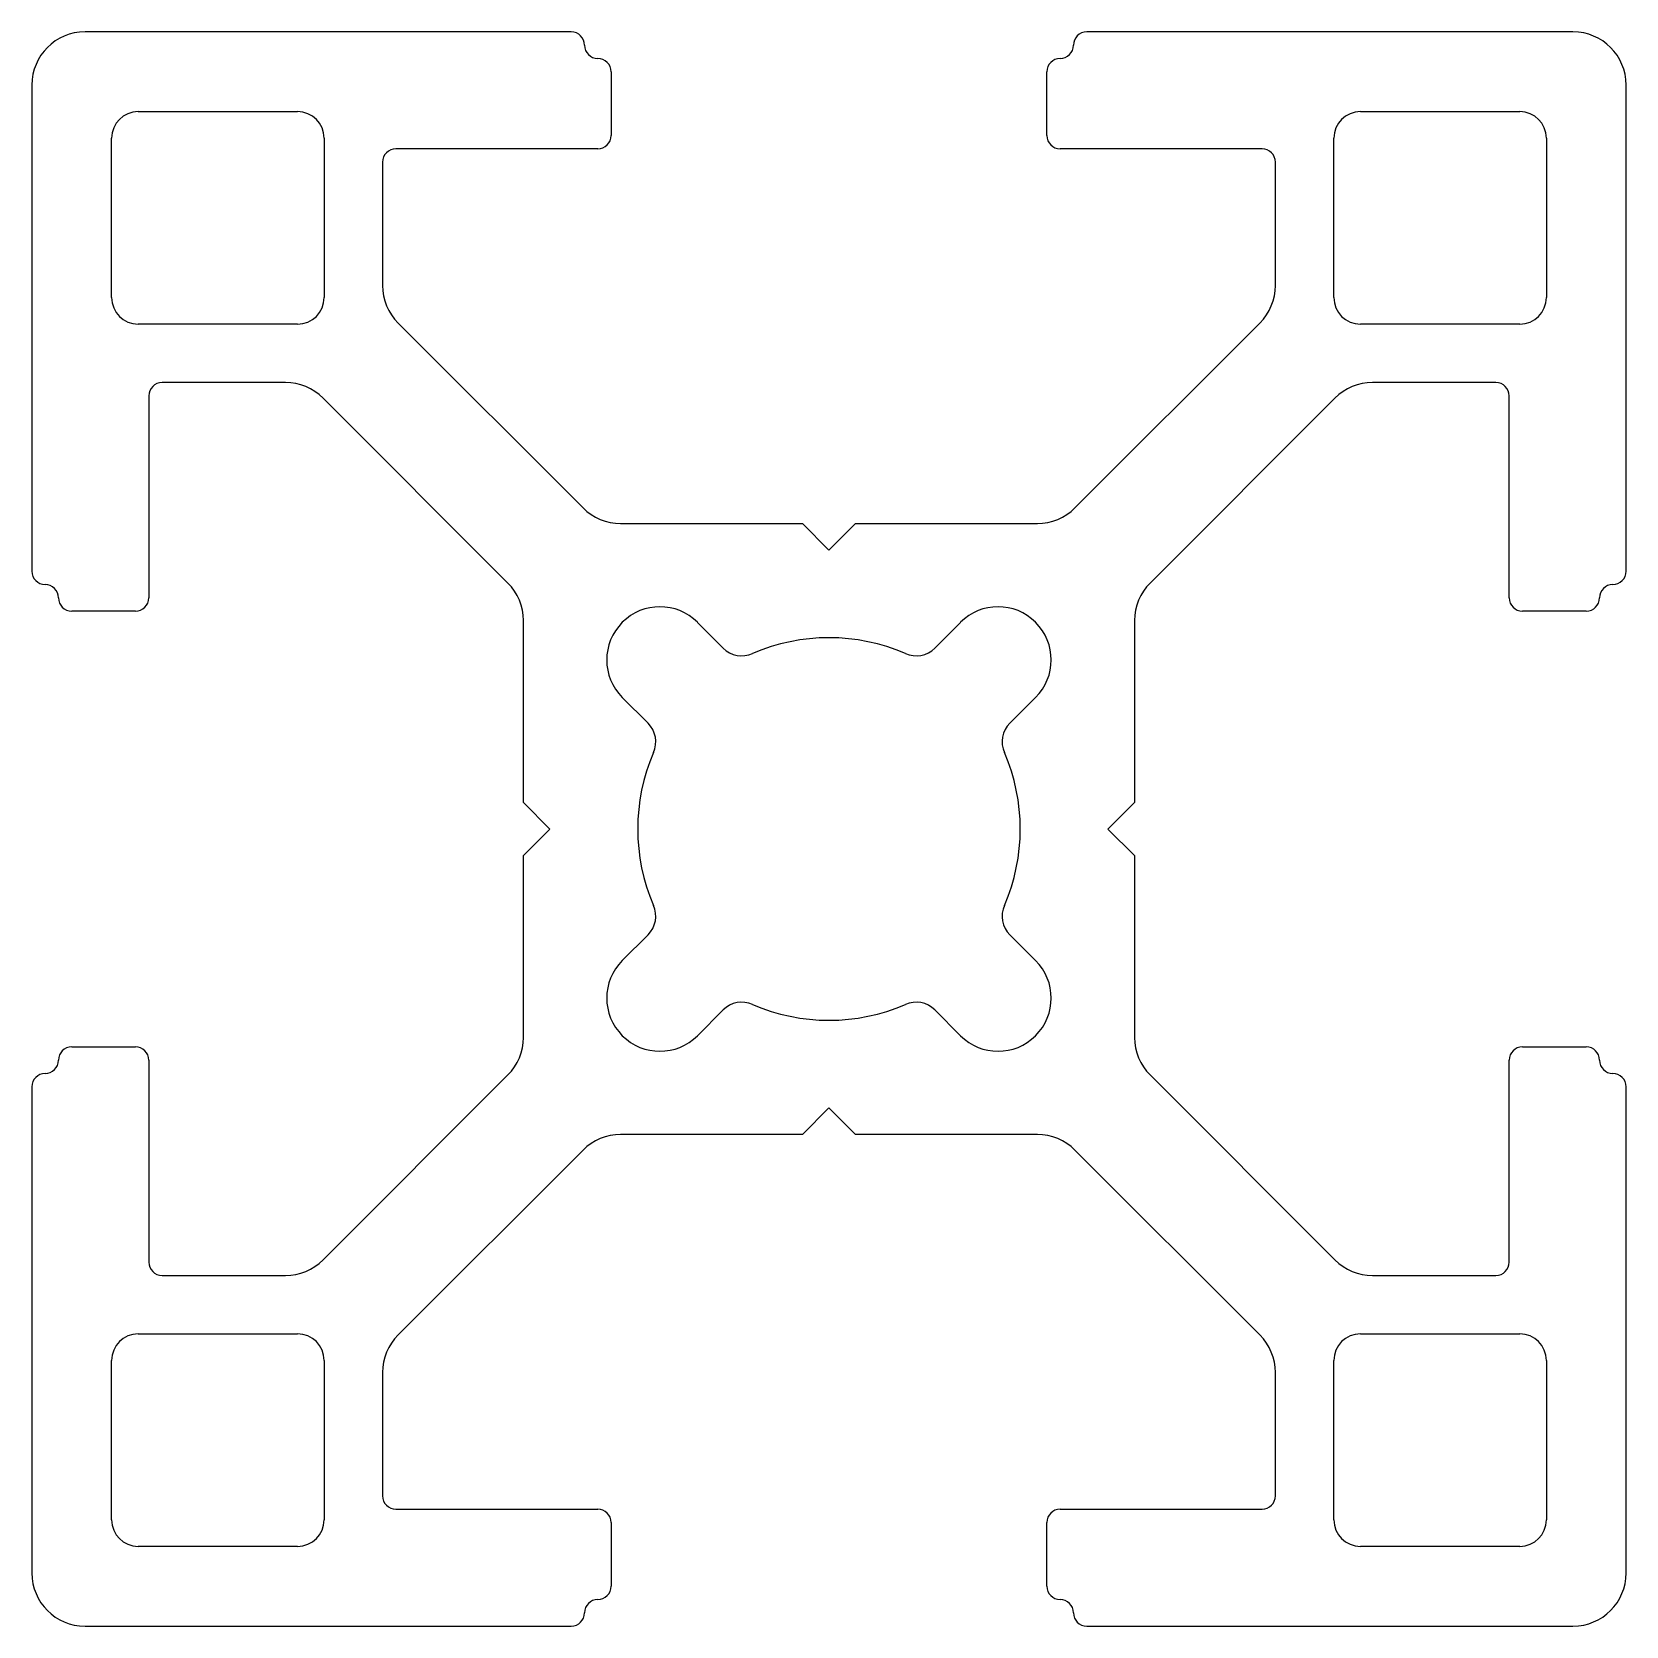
# Model space of a CAD drawing. Extents: x 1702.8 to 1732.8, y 2291.8 to 2321.8.
import ezdxf

# ---------------------------------------------------------------- set-up
doc = ezdxf.new("R2010")
doc.units = 0
doc.layers.get('0').update_dxf_attribs({"linetype": 'CONTINUOUS'})

msp = doc.modelspace()

# ---------------------------------------------------------------- linework, layer by layer
for p, q in [((1712.901, 2321.775), (1703.751, 2321.775)), ((1731.751, 2321.775), (1722.601, 2321.775)), ((1713.651, 2321.025), (1713.651, 2319.825)), ((1721.851, 2319.825), (1721.851, 2321.025)), ((1702.751, 2320.775), (1702.751, 2311.625)), ((1732.751, 2311.625), (1732.751, 2320.775)), ((1704.751, 2320.275), (1707.751, 2320.275)), ((1727.751, 2320.275), (1730.751, 2320.275)), ((1704.251, 2316.775), (1704.251, 2319.775)), ((1708.251, 2319.775), (1708.251, 2316.775)), ((1727.251, 2316.775), (1727.251, 2319.775)), ((1731.251, 2319.775), (1731.251, 2316.775)), ((1709.351, 2319.325), (1709.351, 2317.003)), ((1713.401, 2319.575), (1709.601, 2319.575)), ((1725.901, 2319.575), (1722.101, 2319.575)), ((1726.151, 2317.003), (1726.151, 2319.325)), ((1707.751, 2316.275), (1704.751, 2316.275)), ((1709.644, 2316.296), (1713.123, 2312.818)), ((1722.38, 2312.818), (1725.858, 2316.296)), ((1730.751, 2316.275), (1727.751, 2316.275)), ((1707.523, 2315.175), (1705.201, 2315.175)), ((1730.301, 2315.175), (1727.98, 2315.175)), ((1704.951, 2314.925), (1704.951, 2311.125)), ((1711.708, 2311.404), (1708.23, 2314.882)), ((1727.273, 2314.882), (1723.794, 2311.404)), ((1730.551, 2311.125), (1730.551, 2314.925)), ((1713.83, 2312.525), (1717.251, 2312.525)), ((1717.251, 2312.525), (1717.751, 2312.025)), ((1717.751, 2312.025), (1718.251, 2312.525)), ((1718.251, 2312.525), (1721.673, 2312.525)), ((1704.701, 2310.875), (1703.501, 2310.875)), ((1712.001, 2307.275), (1712.001, 2310.697)), ((1715.276, 2310.664), (1715.76, 2310.18)), ((1719.742, 2310.18), (1720.226, 2310.664)), ((1723.501, 2310.697), (1723.501, 2307.275)), ((1732.001, 2310.875), (1730.801, 2310.875)), ((1714.346, 2308.766), (1713.862, 2309.25)), ((1721.64, 2309.25), (1721.157, 2308.766)), ((1712.501, 2306.775), (1712.001, 2307.275)), ((1723.501, 2307.275), (1723.001, 2306.775)), ((1712.001, 2306.275), (1712.501, 2306.775)), ((1723.001, 2306.775), (1723.501, 2306.275)), ((1712.001, 2302.853), (1712.001, 2306.275)), ((1723.501, 2306.275), (1723.501, 2302.853)), ((1713.862, 2304.3), (1714.346, 2304.784)), ((1721.157, 2304.784), (1721.64, 2304.3)), ((1715.76, 2303.37), (1715.276, 2302.886)), ((1720.226, 2302.886), (1719.742, 2303.37)), ((1703.501, 2302.675), (1704.701, 2302.675)), ((1730.801, 2302.675), (1732.001, 2302.675)), ((1704.951, 2302.425), (1704.951, 2298.625)), ((1730.551, 2298.625), (1730.551, 2302.425)), ((1702.751, 2301.925), (1702.751, 2292.775)), ((1708.23, 2298.668), (1711.708, 2302.146)), ((1723.794, 2302.146), (1727.273, 2298.668)), ((1732.751, 2292.775), (1732.751, 2301.925)), ((1717.751, 2301.525), (1717.251, 2301.025)), ((1718.251, 2301.025), (1717.751, 2301.525)), ((1717.251, 2301.025), (1713.83, 2301.025)), ((1721.673, 2301.025), (1718.251, 2301.025)), ((1713.123, 2300.732), (1709.644, 2297.254)), ((1725.858, 2297.254), (1722.38, 2300.732)), ((1705.201, 2298.375), (1707.523, 2298.375)), ((1727.98, 2298.375), (1730.301, 2298.375)), ((1704.751, 2297.275), (1707.751, 2297.275)), ((1727.751, 2297.275), (1730.751, 2297.275)), ((1704.251, 2293.775), (1704.251, 2296.775)), ((1708.251, 2296.775), (1708.251, 2293.775)), ((1709.351, 2296.547), (1709.351, 2294.225)), ((1726.151, 2294.225), (1726.151, 2296.547)), ((1727.251, 2293.775), (1727.251, 2296.775)), ((1731.251, 2296.775), (1731.251, 2293.775)), ((1709.601, 2293.975), (1713.401, 2293.975)), ((1722.101, 2293.975), (1725.901, 2293.975)), ((1713.651, 2293.725), (1713.651, 2292.525)), ((1721.851, 2292.525), (1721.851, 2293.725)), ((1707.751, 2293.275), (1704.751, 2293.275)), ((1730.751, 2293.275), (1727.751, 2293.275)), ((1703.751, 2291.775), (1712.901, 2291.775)), ((1722.601, 2291.775), (1731.751, 2291.775))]:
    msp.add_line(p, q)
for centre, radius, start, end in [((1703.751, 2320.775), 1, 90, 180), ((1712.901, 2321.525), 0.25, 0, 90), ((1722.601, 2321.525), 0.25, 90, 180), ((1731.751, 2320.775), 1, 0, 90), ((1713.401, 2321.525), 0.25, 180, 270), ((1722.101, 2321.525), 0.25, 270, 0), ((1713.401, 2321.025), 0.25, 0, 90), ((1722.101, 2321.025), 0.25, 90, 180), ((1704.751, 2319.775), 0.5, 90, 180), ((1707.751, 2319.775), 0.5, 0, 90), ((1727.751, 2319.775), 0.5, 90, 180), ((1730.751, 2319.775), 0.5, 0, 90), ((1713.401, 2319.825), 0.25, 270, 0), ((1722.101, 2319.825), 0.25, 180, 270), ((1709.601, 2319.325), 0.25, 90, 180), ((1725.901, 2319.325), 0.25, 0, 90), ((1710.351, 2317.003), 1, 180, 225), ((1725.151, 2317.003), 1, 315, 360), ((1704.751, 2316.775), 0.5, 180, 270), ((1707.751, 2316.775), 0.5, 270, 360), ((1727.751, 2316.775), 0.5, 180, 270), ((1730.751, 2316.775), 0.5, 270, 360), ((1705.201, 2314.925), 0.25, 90, 180), ((1707.523, 2314.175), 1, 45, 90), ((1727.98, 2314.175), 1, 90, 135), ((1730.301, 2314.925), 0.25, 0, 90), ((1713.83, 2313.525), 1, 225, 270), ((1721.673, 2313.525), 1, 270, 315), ((1703.001, 2311.625), 0.25, 180, 270), ((1732.501, 2311.625), 0.25, 270, 0), ((1703.001, 2311.125), 0.25, 0, 90), ((1711.001, 2310.697), 1, 0, 45), ((1724.501, 2310.697), 1, 135, 180), ((1732.501, 2311.125), 0.25, 90, 180), ((1703.501, 2311.125), 0.25, 180, 270), ((1704.701, 2311.125), 0.25, 270, 0), ((1714.569, 2309.957), 1, 45, 225), ((1720.933, 2309.957), 1, 315, 135), ((1730.801, 2311.125), 0.25, 180, 270), ((1732.001, 2311.125), 0.25, 270, 0), ((1717.751, 2306.775), 3.6, 66.4601, 113.5399), ((1716.114, 2310.534), 0.5, 225, 293.5399), ((1719.389, 2310.534), 0.5, 246.4601, 315), ((1713.992, 2308.413), 0.5, 336.4601, 45), ((1721.51, 2308.413), 0.5, 135, 203.5399), ((1717.751, 2306.775), 3.6, 156.4601, 203.5399), ((1717.751, 2306.775), 3.6, 336.4601, 23.5399), ((1713.992, 2305.138), 0.5, 315, 23.5399), ((1721.51, 2305.138), 0.5, 156.4601, 225), ((1714.569, 2303.593), 1, 135, 315), ((1720.933, 2303.593), 1, 225, 45), ((1716.114, 2303.016), 0.5, 66.4601, 135), ((1717.751, 2306.775), 3.6, 246.4601, 293.5399), ((1719.389, 2303.016), 0.5, 45, 113.5399), ((1711.001, 2302.853), 1, 315, 360), ((1724.501, 2302.853), 1, 180, 225), ((1703.501, 2302.425), 0.25, 90, 180), ((1704.701, 2302.425), 0.25, 0, 90), ((1730.801, 2302.425), 0.25, 90, 180), ((1732.001, 2302.425), 0.25, 0, 90), ((1703.001, 2302.425), 0.25, 270, 0), ((1732.501, 2302.425), 0.25, 180, 270), ((1703.001, 2301.925), 0.25, 90, 180), ((1732.501, 2301.925), 0.25, 0, 90), ((1713.83, 2300.025), 1, 90, 135), ((1721.673, 2300.025), 1, 45, 90), ((1705.201, 2298.625), 0.25, 180, 270), ((1707.523, 2299.375), 1, 270, 315), ((1727.98, 2299.375), 1, 225, 270), ((1730.301, 2298.625), 0.25, 270, 0), ((1704.751, 2296.775), 0.5, 90, 180), ((1707.751, 2296.775), 0.5, 0, 90), ((1710.351, 2296.547), 1, 135, 180), ((1725.151, 2296.547), 1, 0, 45), ((1727.751, 2296.775), 0.5, 90, 180), ((1730.751, 2296.775), 0.5, 0, 90), ((1709.601, 2294.225), 0.25, 180, 270), ((1725.901, 2294.225), 0.25, 270, 0), ((1713.401, 2293.725), 0.25, 0, 90), ((1722.101, 2293.725), 0.25, 90, 180), ((1704.751, 2293.775), 0.5, 180, 270), ((1707.751, 2293.775), 0.5, 270, 360), ((1727.751, 2293.775), 0.5, 180, 270), ((1730.751, 2293.775), 0.5, 270, 360), ((1703.751, 2292.775), 1, 180, 270), ((1731.751, 2292.775), 1, 270, 0), ((1713.401, 2292.525), 0.25, 270, 0), ((1722.101, 2292.525), 0.25, 180, 270), ((1712.901, 2292.025), 0.25, 270, 0), ((1713.401, 2292.025), 0.25, 90, 180), ((1722.101, 2292.025), 0.25, 0, 90), ((1722.601, 2292.025), 0.25, 180, 270)]:
    msp.add_arc(centre, radius, start, end)

doc.saveas('drawing.dxf')
